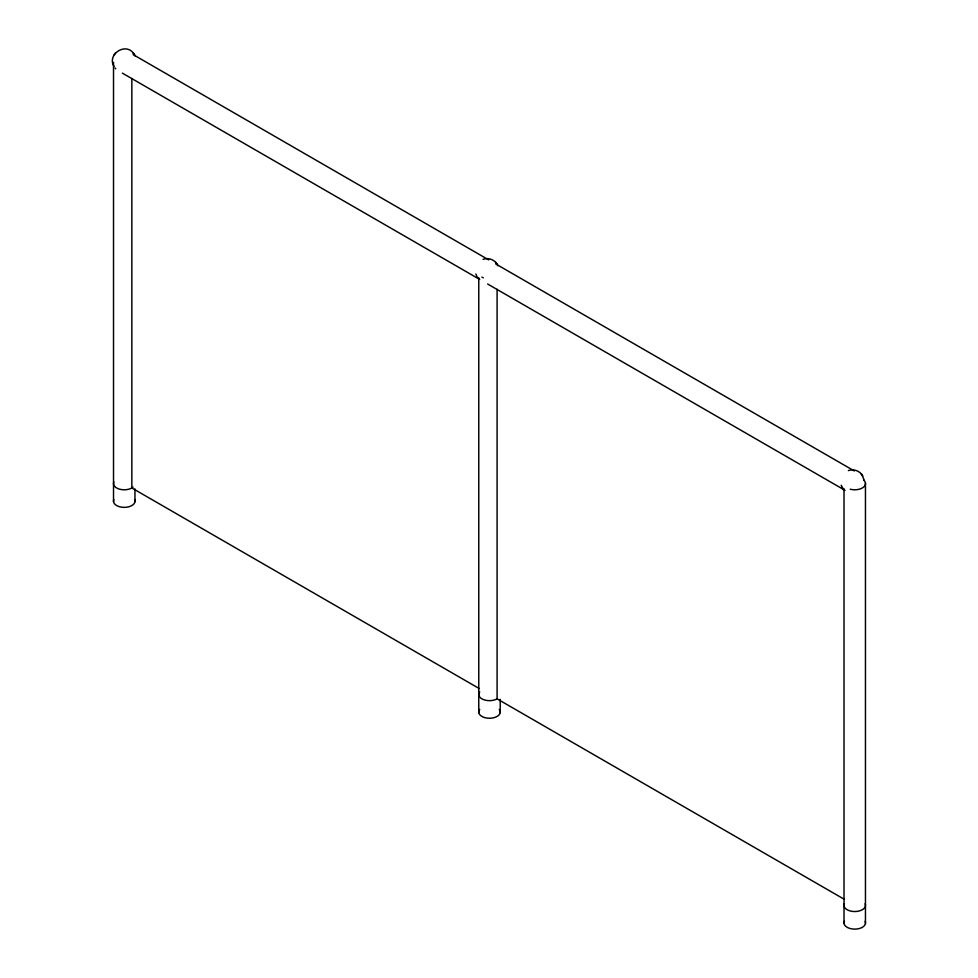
<?xml version="1.0" encoding="UTF-8"?>
<svg xmlns="http://www.w3.org/2000/svg" width="978" height="978" viewBox="0 0 978 978"><rect width="100%" height="100%" fill="white"/><g stroke="black" fill="none" stroke-linecap="round" stroke-linejoin="round"><path stroke-width="1.47" d="M133.631 53.533C125.673 41.858 106.602 54.511 114.01 66.455M114.01 55.025L114.707 54.059M115.074 53.533L115.697 52.678M483.046 259.329C487.68 257.544 493.474 259.146 496.372 263.216M848.366 470.601C853.012 468.817 858.794 470.406 861.691 474.489M133.106 54.572L488.707 259.879M495.699 263.913L854.332 470.968M122.384 73.142L479.685 279.427M487.631 284.011L844.943 490.308M479.232 688.549L131.847 487.985L131.847 78.448M479.733 691.837A10.758 6.21 0 0 0 483.315 699.551A10.758 6.21 0 0 0 497.093 698.854L844.491 899.418M843.146 488.902L844.515 490.491M477.814 277.63L479.196 279.219M862.07 475.027L864.051 479.88M841.19 485.247L842.767 488.364M496.751 263.754L497.973 265.759M134.01 54.059L135.233 56.064M115.074 67.947L115.697 68.802M861.068 473.633L862.767 475.98M842.07 487.411L843.757 489.758M495.748 262.361L497.435 264.708M477.435 277.092L478.438 278.486M133.008 52.678L134.707 55.025M476.751 276.138L475.858 273.974M865.457 483.046L865.457 923.452M844.014 488.707L844.014 923.452M500.21 699.392L500.21 712.583M497.093 289.329L497.093 698.854M478.768 277.838L478.768 712.583M134.964 488.902L134.964 501.702M113.521 62.372L113.521 501.702M133.057 487.154A10.758 6.21 0 0 1 119.695 489.22A10.758 6.21 0 0 1 113.851 481.983M863.55 480.015A10.758 6.21 0 0 1 862.987 487.582A10.758 6.21 0 0 1 850.188 489.208M483.315 277.801A10.758 6.21 0 0 1 481.885 277.104M865.139 903.733A10.758 6.21 0 0 1 854.735 911.545A10.758 6.21 0 0 1 844.344 903.733M134.634 499.55A10.758 6.21 0 0 1 124.243 507.374A10.758 6.21 0 0 1 113.851 499.55M865.139 921.3A10.758 6.21 0 0 1 854.735 929.124A10.758 6.21 0 0 1 844.344 921.3M499.245 709.405A10.758 6.21 0 0 1 489.489 718.243A10.758 6.21 0 0 1 479.733 709.405"/></g></svg>
